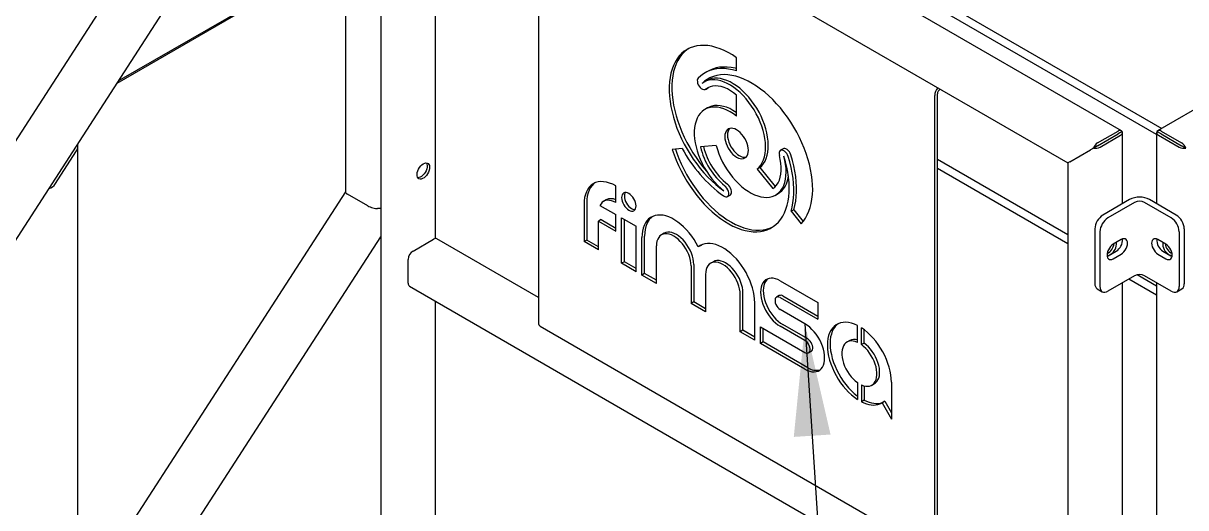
# Model space of a CAD drawing. Header units: millimetres. Extents: x 1293 to 41893, y 1011 to 26911.
# Drawn here: x 36959 to 37997, y 11072 to 11504 of the extents above; entities that cross this region are included whole.
import ezdxf

# ---------------------------------------------------------------- set-up
doc = ezdxf.new("R2010")
doc.units = ezdxf.units.MM
doc.header["$LTSCALE"] = 50
for name, color, linetype in [('CAPA_1', 7, 'Continuous'), ('CLIP_BAR', 5, 'Continuous'), ('PASILLOS', 2, 'Continuous')]:
    doc.layers.add(name, color=color, linetype=linetype)
doc.dimstyles.new('SLDDIMSTYLE4', dxfattribs={"dimtxt": 0.18, "dimasz": 100, "dimexe": 0, "dimexo": 0.0625, "dimgap": 0, "dimtad": 0, "dimtih": 1, "dimtoh": 1, "dimdec": 0, "dimrnd": 1e-09, "dimzin": 0, "dimdsep": 46, "dimtxsty": 'Standard', "dimsah": 1, "dimcen": 0.09, "dimadec": 0, "dimazin": 0, "dimtfac": 100, "dimtdec": 0, "dimtofl": 0, "dimtmove": 0, "dimatfit": 3, "dimfxl": 1, "dimfrac": 2, "dimtolj": 1, "dimtzin": 0, "dimarcsym": 0})

msp = doc.modelspace()

# ---------------------------------------------------------------- linework, layer by layer
at = {"color": 7, "linetype": 'Continuous', "lineweight": 25}
for p, q in [((37970.9201791, 11404.5430419), (35209.8860199, 12998.4541346)), ((37617.572589, 11616.6903448), (37975.4848372, 11410.0720019)), ((37891.6888643, 11315.0785917), (37775.295585, 11382.2710016)), ((37970.9201791, 11269.3393273), (37953.4857931, 11279.4039841))]:
    msp.add_line(p, q, dxfattribs=at)
at = {"layer": 'CLIP_BAR', "linetype": 'Continuous', "lineweight": 25}
for p, q in [((37946.7399881, 11346.4801108), (37922.9458449, 11332.7440443)), ((37951.2301161, 11343.888015), (37927.4359729, 11330.1519485)), ((37984.0045154, 11330.1519485), (37960.2103723, 11343.888015)), ((37988.4946435, 11332.7440443), (37964.7005003, 11346.4801108)), ((37915.8747771, 11320.4965956), (37915.8747771, 11271.5041469)), ((37995.5657113, 11320.4965956), (37995.5657113, 11271.5041469)), ((37920.3649051, 11317.9044999), (37920.3649051, 11268.9120512)), ((37939.3330445, 11310.839642), (37932.2619767, 11306.7576014)), ((37979.1785117, 11306.7576014), (37972.1074438, 11310.839642)), ((37991.0755832, 11317.9044999), (37991.0755832, 11268.9120512)), ((37927.7718487, 11296.3871118), (37934.8429165, 11300.4691524)), ((37932.2619767, 11293.7950161), (37939.3330445, 11297.8770566)), ((37972.1074438, 11297.8770566), (37979.1785117, 11293.7950161)), ((37976.5975719, 11300.4691524), (37983.6686397, 11296.3871118)), ((37926.7443384, 11295.9034775), (37927.7718487, 11296.3871118)), ((37983.6686397, 11296.3871118), (37984.6197488, 11295.9317843)), ((37951.2301161, 11278.5647501), (37927.4359729, 11264.8286836)), ((37984.0045154, 11264.8286836), (37960.2103723, 11278.5647501)), ((37917.9462512, 11266.9256988), (37922.4363793, 11264.3336031)), ((37989.0041091, 11264.3336031), (37993.4942372, 11266.9256988))]:
    msp.add_line(p, q, dxfattribs=at)
at = {"layer": 'CLIP_BAR', "linetype": 'Continuous', "lineweight": 25, "flags": 128}
for points in [[(37939.3330445, 11297.8770566), (37940.5819789, 11298.7605506), (37941.7682865, 11299.9247416), (37942.8324809, 11301.3112522), (37943.7211989, 11302.850557), (37944.3898765, 11304.4654688), (37944.8049835, 11306.0750091), (37944.9457046, 11307.598469), (37944.8049835, 11308.9594557), (37944.3898765, 11310.0897238), (37943.7211989, 11310.9325968), (37942.8324809, 11311.4458096), (37941.7682865, 11311.6036275), (37940.5819789, 11311.3981369), (37939.3330445, 11310.839642)], [(37972.1074438, 11310.839642), (37970.8585095, 11311.3981369), (37969.6722019, 11311.6036275), (37968.6080075, 11311.4458096), (37967.7192895, 11310.9325968), (37967.0506118, 11310.0897238), (37966.6355049, 11308.9594557), (37966.4947838, 11307.598469), (37966.6355049, 11306.0750091), (37967.0506118, 11304.4654688), (37967.7192895, 11302.850557), (37968.6080075, 11301.3112522), (37969.6722019, 11299.9247416), (37970.8585095, 11298.7605506), (37972.1074438, 11297.8770566)], [(37932.2619767, 11306.7576014), (37931.0130424, 11305.8741074), (37929.8267348, 11304.7099164), (37928.7625404, 11303.3234058), (37927.8738224, 11301.7841011), (37927.2051447, 11300.1691893), (37926.7900378, 11298.5596489), (37926.6493166, 11297.0361891), (37926.7900378, 11295.6752023), (37927.2051447, 11294.5449343), (37927.8738224, 11293.7020613), (37928.7625404, 11293.1888485), (37929.8267348, 11293.0310306), (37931.0130424, 11293.2365211), (37932.2619767, 11293.7950161)], [(37979.1785117, 11293.7950161), (37980.427446, 11293.2365211), (37981.6137536, 11293.0310306), (37982.677948, 11293.1888485), (37983.566666, 11293.7020613), (37984.2353436, 11294.5449343), (37984.6504506, 11295.6752023), (37984.7911717, 11297.0361891), (37984.6504506, 11298.5596489), (37984.2353436, 11300.1691893), (37983.566666, 11301.7841011), (37982.677948, 11303.3234058), (37981.6137536, 11304.7099164), (37980.427446, 11305.8741074), (37979.1785117, 11306.7576014)], [(37920.3649051, 11268.9120512), (37920.5007737, 11267.3974943), (37920.9031581, 11266.0980116), (37921.5565949, 11265.0635413), (37922.4359729, 11264.3338377), (37923.5074982, 11263.9369428), (37924.7299924, 11263.888109), (37926.056476, 11264.189213), (37927.4359729, 11264.8286836)], [(37984.0045154, 11264.8286836), (37985.3840123, 11264.189213), (37986.7104959, 11263.888109), (37987.9329902, 11263.9369428), (37989.0045154, 11264.3338377), (37989.8838934, 11265.0635413), (37990.5373303, 11266.0980116), (37990.9397147, 11267.3974943), (37991.0755832, 11268.9120512)]]:
    msp.add_lwpolyline(points, dxfattribs=at)
at = {"layer": 'CLIP_BAR', "linetype": 'Continuous', "lineweight": 25}
for centre, radius, start, end in [((37955.7202442, 11329.243496), 19.435686, 62.480539004, 117.519460996), ((37955.7202442, 11335.2220996), 9.7600891, 62.6096722366, 117.3903277634), ((37931.2269381, 11319.7979871), 15.3680481, 122.6054783401, 177.3945215143), ((37935.7170661, 11317.2058913), 15.3680481, 122.60547834, 177.3945215144), ((37975.7234222, 11317.2058913), 15.3680481, 2.6054784856, 57.39452166), ((37980.2135503, 11319.7979871), 15.3680481, 2.6054784857, 57.39452166), ((37928.6700519, 11310.43659), 11.7240807, 301.7700595737, 4.337392489), ((37982.7968756, 11310.458584), 11.7567049, 176.1681679197, 238.1768313072), ((37955.7202442, 11269.8988347), 9.7600891, 62.6096722366, 117.3903277634), ((37920.7747961, 11270.9632795), 4.9297793, 173.7011525237, 234.986667083), ((37990.8088558, 11270.8985066), 4.7952555, 304.0563507566, 7.2558296368)]:
    msp.add_arc(centre, radius, start, end, dxfattribs=at)
at = {"layer": 'PASILLOS', "linetype": 'Continuous', "lineweight": 25}
for p, q in [((37939.627323, 11407.9523909), (37303.9354983, 11774.92947)), ((38619.7308663, 11781.9873181), (37971.8131654, 11407.9523909)), ((37278.627285, 11760.3188958), (37278.627285, 10787.8171558)), ((37170.2453604, 11735.6994003), (35094.1686555, 8525.5678811)), ((37246.9418615, 11723.738561), (37246.9418615, 11353.2580782)), ((37303.0435029, 11719.0602396), (37891.6888643, 11379.2425057)), ((37327.45873, 11311.8054954), (37327.45873, 11704.965629)), ((35142.7899983, 8511.7793827), (37204.1287586, 11699.1223698)), ((37419.3267177, 11643.437169), (37419.3267177, 11236.6887951)), ((37246.9418615, 11567.8099527), (37043.102825, 11450.1361817)), ((37044.7879452, 11452.7417971), (37246.9418615, 11569.4427689)), ((37596.1387732, 11461.2972757), (37596.1387732, 11473.0530664)), ((37570.2496928, 11460.9008004), (37567.834216, 11459.5063753)), ((37569.491371, 11452.6527399), (37567.0758942, 11451.2583149)), ((37568.2081384, 11444.8319912), (37570.6236151, 11446.2264162)), ((37570.6236151, 11446.2264162), (37570.8663965, 11446.3914972)), ((37571.3038181, 11446.7238456), (37570.8663965, 11446.3914972)), ((37777.8212287, 11444.9768925), (37777.7110618, 11444.9132945)), ((37596.1387732, 11420.8272979), (37596.1387732, 11439.6510501)), ((37772.8801082, 11032.5867671), (37772.8801082, 11439.335141)), ((37775.295585, 11033.9811922), (37775.295585, 11440.7295661)), ((37570.1516678, 11428.3191277), (37567.736191, 11426.9247027)), ((37918.2598482, 11397.0748391), (37936.5795707, 11407.6505898)), ((37918.2598482, 11394.5860227), (37936.5795707, 11405.1617734)), ((37920.4151097, 11393.3418168), (37938.7348322, 11403.9175674)), ((37940.3125931, 11407.3168014), (37936.5795707, 11405.1617734)), ((37940.5203093, 11342.8895666), (37940.5203093, 11406.4059794)), ((37970.9201791, 11406.4059794), (37970.9201791, 11342.8895666)), ((37974.8609176, 11405.1617734), (37971.1278953, 11407.3168014)), ((37972.7056562, 11403.9175674), (37991.0253787, 11393.3418168)), ((37974.8609176, 11407.6505898), (37993.1806401, 11397.0748391)), ((37974.8609176, 11405.1617734), (37993.1806401, 11394.5860227)), ((37008.3178697, 10449.8520499), (37008.3178697, 11394.6049944)), ((37547.6050639, 11392.1156277), (37538.6935398, 11391.3188031)), ((37577.8607444, 11394.8209414), (37563.7914863, 11393.5629378)), ((37637.681884, 11391.8688727), (37635.2664073, 11390.4744476)), ((37918.2598482, 11394.5860227), (37914.5268259, 11392.4309948)), ((37996.9136625, 11392.4309948), (37993.1806401, 11394.5860227)), ((36988.2126701, 11360.836336), (37006.5323926, 11389.1631885)), ((37893.4743413, 11380.2738117), (37911.7940638, 11390.8530004)), ((37616.8322787, 11375.1120036), (37614.416802, 11373.7175786)), ((37614.416802, 11373.7175786), (37628.4044526, 11356.3170741)), ((37616.8322787, 11375.1120036), (37630.5428966, 11358.0561253)), ((37891.6888643, 11306.9341076), (37775.295585, 11374.1265175)), ((37891.6888643, 11379.2425057), (37891.6888643, 10433.9042393)), ((37246.9418615, 11353.4162658), (37008.3178697, 10984.4441582)), ((37267.047061, 11340.8737525), (37248.7273385, 11351.4495032)), ((37488.3243413, 11343.8074775), (37488.3243413, 11358.7174223)), ((37587.8189508, 11349.2138402), (37590.2344275, 11350.6082652)), ((37628.4633153, 11356.3510548), (37628.4044526, 11356.3170741)), ((37628.4155807, 11356.3194852), (37628.4044526, 11356.3170741)), ((37630.8592871, 11350.5824736), (37633.2747639, 11351.9768987)), ((37459.9189132, 11342.1645487), (37459.9189132, 11309.0644711)), ((37462.33439, 11343.5589738), (37462.33439, 11310.4588961)), ((37474.1808812, 11341.3862623), (37488.3243413, 11333.2214166)), ((37479.7847748, 11346.2867163), (37477.369298, 11344.8922913)), ((37278.627285, 11338.6674983), (37275.6681069, 11338.5526442)), ((37488.3243413, 11318.3114717), (37488.3243413, 11333.2214166)), ((37493.4890179, 11330.2399122), (37506.4007095, 11322.7861513)), ((37493.4890179, 11289.6848622), (37493.4890179, 11330.2399122)), ((37495.9044947, 11291.0792872), (37495.9044947, 11328.8454872)), ((37647.0615679, 11337.5070553), (37644.6460912, 11336.1126302)), ((37644.6493705, 11336.124805), (37644.6460912, 11336.1126302)), ((37644.6460912, 11336.1126302), (37653.5840066, 11324.9939484)), ((37647.0648473, 11337.51923), (37644.6493705, 11336.124805)), ((37647.0648473, 11337.51923), (37647.0615679, 11337.5070553)), ((37647.0615679, 11337.5070553), (37655.4441416, 11327.0792133)), ((37475.2457881, 11328.6504098), (37472.8303114, 11327.2559848)), ((37472.8303114, 11301.6108796), (37472.8303114, 11327.2559848)), ((37472.8303114, 11327.2559848), (37488.3243413, 11318.3114717)), ((37475.2457881, 11328.6504098), (37488.3243413, 11321.1003218)), ((37506.4007095, 11282.2311013), (37506.4007095, 11322.7861513)), ((37010.0473345, 10898.1491404), (37278.627285, 11313.4406191)), ((37307.3535304, 11300.6461031), (37325.6732529, 11311.2218538)), ((37419.3267177, 11259.2180904), (37328.7210052, 11311.5236549)), ((37462.33439, 11310.4588961), (37459.9189132, 11309.0644711)), ((37472.8303114, 11301.6108796), (37459.9189132, 11309.0644711)), ((37472.8303114, 11304.3997297), (37462.33439, 11310.4588961)), ((37511.5653861, 11279.2495969), (37511.5653861, 11312.6478734)), ((37513.9808629, 11280.644022), (37513.9808629, 11314.0422984)), ((37531.4312477, 11316.4718422), (37529.0157709, 11315.0774171)), ((37524.4770777, 11271.795836), (37524.4770777, 11305.1551301)), ((37564.3357509, 11305.6451303), (37561.9202742, 11304.2507052)), ((37565.0295604, 11306.1833399), (37564.3357509, 11305.6451303)), ((37303.0430075, 11272.025119), (37303.0430075, 11293.1800584)), ((37495.9044947, 11291.0792872), (37493.4890179, 11289.6848622)), ((37506.4007095, 11282.2311013), (37493.4890179, 11289.6848622)), ((37506.4007095, 11285.0199514), (37495.9044947, 11291.0792872)), ((37555.4643061, 11287.3055664), (37555.4643061, 11253.9072898)), ((37557.8797829, 11288.6999914), (37557.8797829, 11255.3017149)), ((37575.3301677, 11291.1295351), (37572.9146909, 11289.73511)), ((37513.9808629, 11280.644022), (37511.5653861, 11279.2495969)), ((37524.4770777, 11271.795836), (37511.5653861, 11279.2495969)), ((37524.4770777, 11274.5846861), (37513.9808629, 11280.644022)), ((37568.3762422, 11279.8516643), (37568.3762422, 11246.4533878)), ((37304.3057781, 11269.2340971), (37890.4265891, 10930.8737551)), ((37634.9674602, 11274.0621517), (37668.5047343, 11254.7014955)), ((37940.5203093, 11057.1002825), (37940.5203093, 11272.3821102)), ((37970.9201791, 11261.1948431), (37946.0307369, 11275.5632123)), ((37970.9201791, 11272.3821102), (37970.9201791, 11057.1002825)), ((37599.3634706, 11228.5648416), (37599.3634706, 11261.9241357)), ((37601.7789474, 11229.9592667), (37601.7789474, 11263.3185607)), ((37634.119247, 11260.869816), (37631.7037702, 11259.475391)), ((37634.9674602, 11259.1522069), (37668.5047343, 11239.7915506)), ((37637.3829369, 11260.5466319), (37668.5047343, 11242.5804007)), ((37327.45873, 10787.8171558), (37327.45873, 11255.8681825)), ((37557.8797829, 11255.3017149), (37555.4643061, 11253.9072898)), ((37568.3762422, 11246.4533878), (37555.4643061, 11253.9072898)), ((37568.3762422, 11249.2422379), (37557.8797829, 11255.3017149)), ((37612.2751622, 11221.1110807), (37612.2751622, 11254.5093572)), ((37657.1110112, 11235.7083963), (37634.9674602, 11248.4915963)), ((37668.5047343, 11254.7014955), (37668.5047343, 11239.7915506)), ((37420.7419488, 11233.5607994), (37774.2953394, 11029.4587714)), ((37601.7789474, 11229.9592667), (37599.3634706, 11228.5648416)), ((37612.2751622, 11221.1110807), (37599.3634706, 11228.5648416)), ((37612.2751622, 11223.8999308), (37601.7789474, 11229.9592667)), ((37617.4398388, 11233.0395212), (37657.1110112, 11210.1378409)), ((37617.4398388, 11218.1295763), (37617.4398388, 11233.0395212)), ((37619.8553156, 11219.5240014), (37619.8553156, 11231.6450962)), ((37657.1110112, 11220.7984515), (37634.9674602, 11233.5816514)), ((37659.526488, 11222.1928765), (37637.3829369, 11234.9760765)), ((37703.8853208, 11219.1968793), (37703.8853208, 11234.1639378)), ((37707.449139, 11217.1395309), (37707.449139, 11232.1065893)), ((37709.8646158, 11218.5339559), (37709.8646158, 11230.4185025)), ((37619.8553156, 11219.5240014), (37617.4398388, 11218.1295763)), ((37657.1110112, 11195.227896), (37617.4398388, 11218.1295763)), ((37659.526488, 11196.622321), (37619.8553156, 11219.5240014)), ((37697.0071951, 11220.7767905), (37694.5917183, 11219.3823654)), ((37709.8646158, 11218.5339559), (37707.449139, 11217.1395309)), ((37660.3747012, 11209.8146568), (37662.790178, 11211.2090818)), ((37734.2467161, 11183.6983516), (37734.2467161, 11150.6983836)), ((37703.8853208, 11183.2543446), (37703.8853208, 11168.2872862)), ((37707.449139, 11181.1969962), (37707.449139, 11166.2299378)), ((37709.8646158, 11180.3466404), (37709.8646158, 11167.6243628)), ((37716.7427416, 11181.0115101), (37719.1582183, 11182.4059352)), ((37709.8646158, 11167.6243628), (37707.449139, 11166.2299378)), ((37726.2436785, 11165.6247429), (37723.8282017, 11164.2303179)), ((37728.2856234, 11166.6014524), (37725.8701467, 11165.2070274)), ((37725.8701467, 11165.2070274), (37734.2467161, 11150.6983836)), ((37728.2856234, 11166.6014524), (37734.2467161, 11156.2765372))]:
    msp.add_line(p, q, dxfattribs=at)
at = {"layer": 'PASILLOS', "linetype": 'Continuous', "lineweight": 25, "flags": 128}
for points in [[(37596.1387732, 11473.0530664), (37592.4213446, 11475.498811), (37588.6948699, 11477.6561316), (37584.9767237, 11479.5149697), (37581.2842415, 11481.0666586), (37577.6346396, 11482.3039635), (37574.0449339, 11483.2211156), (37570.5318614, 11483.8138387), (37567.1118016, 11484.0793692), (37563.8007005, 11484.0164691), (37560.6139959, 11483.6254318), (37557.5665457, 11482.9080803), (37554.6725585, 11481.8677593), (37551.9455275, 11480.5093193), (37549.3981673, 11478.8390939), (37547.0423548, 11476.8648705), (37544.889074, 11474.5958539), (37542.9483644, 11472.0426232), (37541.2292746, 11469.2170828), (37539.7398197, 11466.1324066), (37538.4869443, 11462.8029769), (37537.4764897, 11459.244317), (37536.7131674, 11455.473019), (37536.2005361, 11451.5066664), (37535.940986, 11447.3637521), (37535.9357273, 11443.0635925), (37536.1847845, 11438.6262368), (37536.6869964, 11434.0723739), (37537.4400214, 11429.4232362), (37538.4403486, 11424.7005), (37539.6833139, 11419.9261849), (37541.1631221, 11415.1225511), (37542.8728737, 11410.3119951), (37544.8045971, 11405.5169461), (37546.9492855, 11400.7597608), (37549.2969395, 11396.0626194), (37551.8366133, 11391.4474222), (37554.5564657, 11386.9356872), (37557.4438154, 11382.5484504), (37560.4852005, 11378.306167), (37563.6664404, 11374.2286165), (37566.9727029, 11370.3348103), (37570.3885725, 11366.6429032), (37573.8981229, 11363.1701086), (37577.4849911, 11359.9326181), (37581.1324532, 11356.9455265), (37584.8235032, 11354.222761)], [(37553.1208053, 11481.1442237), (37551.813644, 11480.233519), (37549.4578315, 11478.2592956), (37547.3045507, 11475.9902789), (37545.3638412, 11473.4370483), (37543.6447514, 11470.6115078), (37542.1552965, 11467.5268317), (37540.902421, 11464.197402), (37539.8919665, 11460.638742), (37539.1286441, 11456.867444), (37538.6160128, 11452.9010914), (37538.3564628, 11448.7581772), (37538.3512041, 11444.4580176), (37538.6002613, 11440.0206618), (37539.1024732, 11435.466799), (37539.8554982, 11430.8176613), (37540.8558253, 11426.0949251), (37542.0987907, 11421.32061), (37543.5785989, 11416.5169761), (37545.2883505, 11411.7064202), (37547.2200738, 11406.9113712), (37549.3647622, 11402.1541859), (37551.7124163, 11397.4570445), (37554.25209, 11392.8418472), (37556.9719424, 11388.3301123), (37559.8592922, 11383.9428754), (37562.9006772, 11379.700592), (37566.0819172, 11375.6230415), (37569.2244837, 11371.9143474)], [(37596.1387732, 11463.3775072), (37594.857968, 11463.6894856), (37591.2334762, 11464.3706931), (37587.6961148, 11464.73244), (37584.2608554, 11464.7731953), (37580.9422375, 11464.4927865), (37577.7543069, 11463.8924005), (37574.7105561, 11462.9745782), (37571.8238678, 11461.7432043), (37570.2496928, 11460.9008004)], [(37561.8092456, 11454.8319624), (37561.2937548, 11454.038859), (37561.0339356, 11452.9830581), (37561.046686, 11451.7332267), (37561.3311768, 11450.3706509), (37561.8689054, 11448.9839495), (37562.624899, 11447.6633107), (37563.5499896, 11446.4946256), (37564.5840113, 11445.5539029), (37565.6597138, 11444.9023252), (37566.7071357, 11444.5822696), (37567.658155, 11444.6145518), (37568.4509197, 11444.9970721)], [(37596.1387732, 11461.2972757), (37592.4424913, 11462.2950606), (37588.8179994, 11462.9762681), (37585.280638, 11463.338015), (37581.8453786, 11463.3787703), (37578.5267607, 11463.0983615), (37575.3388301, 11462.4979754), (37572.2950794, 11461.5801531), (37569.408391, 11460.3487792), (37566.6909826, 11458.8090654), (37564.1543555, 11456.9675284), (37561.8092456, 11454.8319624)], [(37653.5840066, 11324.9939484), (37655.6674978, 11327.358945), (37657.5352893, 11330.0043322), (37659.1786726, 11332.917776), (37660.5899854, 11336.0856925), (37661.7626476, 11339.4933114), (37662.6911917, 11343.1247449), (37663.3712884, 11346.9630614), (37663.7997668, 11350.9903652), (37663.974629, 11355.1878789), (37663.8950598, 11359.5360318), (37663.5614303, 11364.0145508), (37662.9752958, 11368.6025551), (37662.1393894, 11373.2786532), (37661.0576082, 11378.0210429), (37659.7349962, 11382.8076132), (37658.1777199, 11387.6160467), (37656.3930401, 11392.4239244), (37654.3892777, 11397.2088296), (37652.1757753, 11401.948453), (37649.7628532, 11406.6206963), (37647.1617615, 11411.2037752), (37644.3846278, 11415.6763215), (37641.4444004, 11420.0174819), (37638.3547878, 11424.2070159), (37635.1301954, 11428.2253902), (37631.7856577, 11432.0538691), (37628.3367684, 11435.6746025), (37624.7996079, 11439.0707088), (37621.190668, 11442.2263539), (37617.5267754, 11445.1268247), (37613.8250126, 11447.7585978), (37610.1026391, 11450.1094027), (37606.3770103, 11452.1682789), (37602.6654968, 11453.925627), (37598.9854034, 11455.3732533), (37595.3538883, 11456.5044083), (37591.7878835, 11457.3138182), (37588.3040151, 11457.797709), (37584.9185267, 11457.9538247), (37581.647203, 11457.7814373), (37578.5052963, 11457.2813506), (37575.5074557, 11456.4558962), (37572.6676585, 11455.3089229), (37569.9991452, 11453.8457782), (37567.5143575, 11452.0732841), (37565.2248808, 11449.9997047)], [(37614.416802, 11373.7175786), (37616.1763098, 11375.3442014), (37617.7236189, 11377.264817), (37619.0462712, 11379.4639618), (37620.1336176, 11381.9239294), (37620.9769033, 11384.6249138), (37621.5693387, 11387.5451681), (37621.9061539, 11390.6611803), (37621.984637, 11393.9478619), (37621.8041562, 11397.3787506), (37621.3661645, 11400.9262228), (37620.6741884, 11404.5617165), (37619.7337993, 11408.2559607), (37618.5525686, 11411.9792116), (37617.140007, 11415.7014917), (37615.5074875, 11419.3928315), (37613.6681543, 11423.0235104), (37611.6368165, 11426.5642963), (37609.4298293, 11429.9866809), (37607.0649621, 11433.2631093), (37604.5612553, 11436.3672014), (37601.9388674, 11439.2739651), (37599.2189123, 11441.9599966), (37596.4232894, 11444.4036698), (37593.5745075, 11446.5853095), (37590.6955033, 11448.4873505), (37587.8094568, 11450.0944787), (37584.9396048, 11451.3937544), (37582.1090537, 11452.3747167), (37579.3405934, 11453.0294673), (37576.6565138, 11453.3527346), (37574.0784257, 11453.3419159), (37571.6270862, 11452.9970983), (37569.3222322, 11452.321058), (37567.1824209, 11451.3192381), (37565.2248808, 11449.9997047)], [(37572.044111, 11455.0031366), (37569.9298343, 11453.4677091), (37568.0991912, 11451.8490516)], [(37616.8322787, 11375.1120036), (37618.5917866, 11376.7386264), (37620.1390957, 11378.6592421), (37621.461748, 11380.8583868), (37622.5490944, 11383.3183545), (37623.3923801, 11386.0193389), (37623.9848155, 11388.9395932), (37624.3216307, 11392.0556053), (37624.4001138, 11395.3422869), (37624.2196329, 11398.7731756), (37623.7816412, 11402.3206479), (37623.0896652, 11405.9561415), (37622.1492761, 11409.6503858), (37620.9680454, 11413.3736366), (37619.5554838, 11417.0959168), (37617.9229643, 11420.7872565), (37616.083631, 11424.4179354), (37614.0522933, 11427.9587213), (37611.8453061, 11431.381106), (37609.4804388, 11434.6575343), (37606.9767321, 11437.7616265), (37604.3543442, 11440.6683901), (37601.634389, 11443.3544217), (37598.8387662, 11445.7980948), (37595.9899843, 11447.9797346), (37593.1109801, 11449.8817756), (37590.2249336, 11451.4889038), (37587.3550816, 11452.7881795), (37584.5245305, 11453.7691417), (37581.7560701, 11454.4238923), (37579.0719906, 11454.7471597), (37576.4939024, 11454.736341), (37574.042563, 11454.3915233), (37571.7377089, 11453.7154831), (37569.5978976, 11452.7136632), (37569.491371, 11452.6527399)], [(37596.1387732, 11439.6510501), (37593.39311, 11441.8067855), (37590.6118561, 11443.6641453), (37587.8227213, 11445.2046246), (37585.0534938, 11446.4128753), (37582.3317638, 11447.2768596), (37579.6846481, 11447.7879697), (37577.13852, 11447.9411131), (37574.7187467, 11447.7347642), (37572.4494368, 11447.1709789), (37570.3531995, 11446.2553741), (37568.4509197, 11444.9970721)], [(37596.1387732, 11420.8272979), (37593.2773528, 11422.9175814), (37590.393419, 11424.7229048), (37587.5101914, 11426.2287328), (37584.6508841, 11427.4229413), (37581.8385186, 11428.2959153), (37579.0957385, 11428.8406261), (37576.4446268, 11429.052688), (37573.9065289, 11428.9303936), (37571.50188, 11428.4747276), (37569.2500409, 11427.6893587), (37567.1691422, 11426.5806102), (37565.2759379, 11425.1574092), (37563.5856711, 11423.4312143), (37562.1119507, 11421.415924), (37560.8666424, 11419.1277641), (37559.8597726, 11416.5851576), (37559.099448, 11413.808576), (37558.5917903, 11410.8203748), (37558.340887, 11407.6446131), (37558.348758, 11404.3068604), (37558.61534, 11400.8339902), (37559.1384867, 11397.2539641), (37559.9139861, 11393.5956063), (37560.9355941, 11389.8883719), (37562.1950855, 11386.1621092), (37563.6823196, 11382.4468199), (37565.385322, 11378.7724174), (37567.2903811, 11375.1684857), (37569.3821586, 11371.6640417), (37571.6438127, 11368.2873011), (37574.0571338, 11365.0654513), (37576.6026914, 11362.0244328), (37579.2599901, 11359.1887302), (37582.0076348, 11356.5811747), (37584.8235032, 11354.222761)], [(37596.1387732, 11424.006022), (37595.6928296, 11424.3120064), (37592.8088957, 11426.1173298), (37589.9256682, 11427.6231578), (37587.0663609, 11428.8173664), (37584.2539954, 11429.6903404), (37581.5112152, 11430.2350512), (37578.8601036, 11430.4471131), (37576.3220057, 11430.3248187), (37573.9173568, 11429.8691527), (37571.6655177, 11429.0837838), (37570.1516678, 11428.3191277)], [(37606.6562378, 11390.470648), (37606.526315, 11392.4519632), (37606.1397458, 11394.5344975), (37605.5060487, 11396.666972), (37604.6408276, 11398.7968781), (37603.565387, 11400.8717704), (37602.3062078, 11402.8405583), (37600.8942952, 11404.6547635), (37599.3644152, 11406.2697144), (37597.7542385, 11407.6456455), (37596.1034129, 11408.7486768), (37594.4525874, 11409.5516481), (37592.8424107, 11410.0347874), (37591.3125307, 11410.1861984), (37589.9006181, 11410.0021527), (37588.6414389, 11409.4871822), (37587.5659983, 11408.6539672), (37586.7007772, 11407.5230242), (37586.0670801, 11406.1222008), (37585.6805109, 11404.4859898), (37585.5505881, 11402.6546803), (37585.6805109, 11400.6733651), (37586.0670801, 11398.5908308), (37586.7007772, 11396.4583563), (37587.5659983, 11394.3284502), (37588.6414389, 11392.2535579), (37589.9006181, 11390.2847701), (37591.3125307, 11388.4705648), (37592.8424107, 11386.8556139), (37594.4525874, 11385.4796828), (37596.1034129, 11384.3766515), (37597.7542385, 11383.5736803), (37599.3644152, 11383.0905409), (37600.8942952, 11382.93913), (37602.3062078, 11383.1231756), (37603.565387, 11383.6381461), (37604.6408276, 11384.4713611), (37605.5060487, 11385.6023041), (37606.1397458, 11387.0031275), (37606.526315, 11388.6393385), (37606.6562378, 11390.470648)], [(37589.9481459, 11410.0143581), (37589.1162539, 11408.9174493), (37588.4825569, 11407.5166258), (37588.0959876, 11405.8804149), (37587.9660649, 11404.0491053), (37588.0959876, 11402.0677901), (37588.4825569, 11399.9852558), (37589.1162539, 11397.8527814), (37589.9814751, 11395.7228753), (37591.0569157, 11393.6479829), (37592.3160949, 11391.6791951), (37593.7280075, 11389.8649899), (37595.2578875, 11388.250039), (37596.8680642, 11386.8741079), (37598.5188897, 11385.7710766), (37600.1697152, 11384.9681053), (37601.7798919, 11384.484966), (37603.3097719, 11384.333555), (37604.6741567, 11384.5053953)], [(37538.6935398, 11391.3188031), (37540.3274771, 11386.5080619), (37542.1861603, 11381.7053541), (37544.2609233, 11376.9330723), (37546.5420926, 11372.2134669), (37549.0190323, 11367.5685431), (37551.6801939, 11363.0199575), (37554.5131697, 11358.5889179), (37557.5047511, 11354.2960836), (37560.64099, 11350.16147), (37563.9072638, 11346.2043544), (37567.2883435, 11342.4431869), (37570.7684651, 11338.8955036), (37574.3314027, 11335.5778455), (37577.960544, 11332.5056811), (37581.6389685, 11329.6933343), (37585.3495256, 11327.1539174), (37589.074915, 11324.8992704), (37592.7977672, 11322.9399056), (37596.5007245, 11321.2849583), (37600.1665221, 11319.9421448), (37603.7780683, 11318.9177257), (37607.3185243, 11318.2164776), (37610.7713831, 11317.8416698), (37614.1205456, 11317.7950499), (37617.3503967, 11318.0768353), (37620.4458772, 11318.6857121), (37623.3925547, 11319.6188416), (37626.1766902, 11320.871873), (37628.7853029, 11322.4389641), (37631.2062303, 11324.3128083), (37633.4281848, 11326.4846691), (37635.4408066, 11328.9444201), (37637.2347121, 11331.6805929), (37638.8015372, 11334.6804302), (37640.1339766, 11337.9299453), (37641.2258179, 11341.4139875), (37642.0719704, 11345.1163125), (37642.6684889, 11349.0196585), (37643.0125923, 11353.1058263), (37643.1026761, 11357.3557642), (37642.9383203, 11361.749657), (37642.5202913, 11366.2670185), (37641.850538, 11370.8867865), (37640.9321833, 11375.5874217), (37639.7695088, 11380.3470074), (37638.3679354, 11385.1433523)], [(37541.4774226, 11391.5677242), (37542.7429538, 11387.9024869), (37544.601637, 11383.0997791), (37546.6764, 11378.3274973), (37548.9575693, 11373.607892), (37551.4345091, 11368.9629682), (37554.0956707, 11364.4143826), (37556.9286465, 11359.9833429), (37559.9202279, 11355.6905087), (37563.0564668, 11351.555895), (37566.3227405, 11347.5987795), (37569.7038203, 11343.8376119), (37573.1839419, 11340.2899286), (37576.7468794, 11336.9722706), (37580.3760208, 11333.9001062), (37584.0544453, 11331.0877593), (37587.7650024, 11328.5483424), (37591.4903918, 11326.2936955), (37595.213244, 11324.3343306), (37598.9162013, 11322.6793834), (37602.5819989, 11321.3365698), (37606.193545, 11320.3121508), (37609.7340011, 11319.6109026), (37613.1868598, 11319.2360948), (37616.5360224, 11319.1894749), (37619.7658735, 11319.4712603), (37622.861354, 11320.0801372), (37625.8080314, 11321.0132667), (37628.3065471, 11322.1191927)], [(37577.8607444, 11394.8209414), (37578.9626569, 11391.1040352), (37580.2992816, 11387.3780962), (37581.8598569, 11383.6731234), (37583.6318178, 11380.0189472), (37585.6008975, 11376.4449889), (37587.7512423, 11372.9800237), (37590.0655388, 11369.6519497), (37592.5251536, 11366.4875624), (37595.1102833, 11363.5123398), (37597.8001141, 11360.7502364), (37600.5729889, 11358.2234913), (37603.4065823, 11355.9524481), (37606.2780798, 11353.955392), (37609.1643618, 11352.2484023), (37612.0421896, 11350.8452224), (37614.8883926, 11349.75715), (37617.680055, 11348.9929457), (37620.3946999, 11348.5587623), (37623.0104705, 11348.4580956), (37625.5063062, 11348.6917562), (37627.8621121, 11349.2578627), (37630.0589205, 11350.1518572), (37632.079044, 11351.3665418), (37633.9062179, 11352.8921366), (37635.5257307, 11354.7163583), (37636.9245431, 11356.8245194), (37638.0913927, 11359.1996462), (37639.0168846, 11361.8226156), (37639.6935675, 11364.672309), (37640.115993, 11367.7257823), (37640.28076, 11370.9584508), (37640.1865419, 11374.3442869), (37639.8340973, 11377.8560298), (37639.2262638, 11381.4654051), (37638.3679354, 11385.1433523)], [(37644.518183, 11386.4624391), (37643.9579553, 11387.8467154), (37643.1835704, 11389.1564872), (37642.2453926, 11390.30657), (37641.2044388, 11391.222165), (37640.1284103, 11391.843724), (37639.0872897, 11392.1308221), (37638.1487889, 11392.0647872), (37637.681884, 11391.8688727)], [(37628.4155807, 11356.3194852), (37630.2164124, 11357.7403501), (37631.7958613, 11359.4840702), (37633.138191, 11361.5332727), (37634.2300279, 11363.8675413), (37635.0604939, 11366.4636193), (37635.6213151, 11369.295642), (37635.9069039, 11372.3353937), (37635.9144149, 11375.552589), (37635.6437735, 11378.9151749), (37635.0976759, 11382.3896497), (37634.2815629, 11385.9413968)], [(37642.1027063, 11385.0680141), (37641.5424786, 11386.4522903), (37640.7680937, 11387.7620621), (37639.8299159, 11388.9121449), (37638.7889621, 11389.8277399), (37637.7129336, 11390.4492989), (37636.6718129, 11390.736397), (37635.7333121, 11390.6703621), (37634.9584693, 11390.2554889), (37634.3976784, 11389.5187598), (37634.087412, 11388.5080901), (37634.0478492, 11387.2892114), (37634.2815629, 11385.9413968)], [(37644.6493705, 11336.124805), (37645.6455327, 11339.8142316), (37646.3994606, 11343.70927), (37646.9079633, 11347.7934349), (37647.1688886, 11352.0494402), (37647.1811322, 11356.4592729), (37646.9446422, 11361.0042686), (37646.4604196, 11365.6651911), (37645.7305138, 11370.4223133), (37644.7580141, 11375.2555011), (37643.5470364, 11380.1442985), (37642.1027063, 11385.0680141)], [(37647.0648473, 11337.51923), (37648.0610094, 11341.2086566), (37648.8149373, 11345.1036951), (37649.32344, 11349.1878599), (37649.5843653, 11353.4438653), (37649.5966089, 11357.8536979), (37649.360119, 11362.3986937), (37648.8758964, 11367.0596161), (37648.1459906, 11371.8167383), (37647.1734908, 11376.6499262), (37645.9625132, 11381.5387236), (37644.518183, 11386.4624391)], [(37316.5133917, 11378.5142499), (37317.7199477, 11379.0592508), (37318.8700865, 11379.27571), (37319.9100288, 11379.1535062), (37320.7911482, 11378.6983534), (37321.4722444, 11377.9315341), (37321.9214702, 11376.8889039), (37322.1178203, 11375.6192151), (37322.0521135, 11374.1818367), (37321.7274222, 11372.6439792), (37321.1589287, 11371.077551), (37320.373215, 11369.5557964), (37319.4070202, 11368.1498712), (37318.3055226, 11366.9255148), (37317.120227, 11365.9399766), (37315.9065564, 11365.2393395), (37314.7212607, 11364.8563644), (37313.6197631, 11364.8089588), (37312.6535684, 11365.0993393), (37311.8678547, 11365.7139281), (37311.2993611, 11366.6239877), (37310.9746698, 11367.7869646), (37310.908963, 11369.1484795), (37311.1053131, 11370.6448693), (37311.5545389, 11372.2061646), (37312.2356351, 11373.7593609), (37313.1167545, 11375.2318324), (37314.1566969, 11376.5547282), (37315.3068357, 11377.6661909), (37316.5133917, 11378.5142499)], [(37319.2551203, 11379.2711015), (37319.316983, 11379.1757401), (37319.7662088, 11378.1331099), (37319.9625588, 11376.863421), (37319.896852, 11375.4260427), (37319.5721607, 11373.8881852), (37319.0036672, 11372.3217569), (37318.2179535, 11370.8000024), (37317.2517587, 11369.3940772), (37316.1502611, 11368.1697207), (37314.9649655, 11367.1841826), (37313.7512949, 11366.4835455), (37312.5659992, 11366.1005704), (37311.6164016, 11366.0390188)], [(37488.3243413, 11358.7174223), (37485.5320628, 11360.1705056), (37482.7668313, 11361.2917845), (37480.0554315, 11362.0703978), (37477.4241271, 11362.4988036), (37474.8984056, 11362.5728524), (37472.502732, 11362.2918267), (37470.2603115, 11361.6584488), (37468.192865, 11360.6788537), (37466.3204184, 11359.3625301), (37464.6611088, 11357.7222284), (37463.2310088, 11355.7738369), (37462.0439709, 11353.5362285), (37461.1114929, 11351.0310774), (37460.4426073, 11348.2826491), (37460.0437931, 11345.317566), (37459.9189132, 11342.1645487)], [(37469.4841676, 11361.3405212), (37468.7358952, 11360.7569552), (37467.0765856, 11359.1166534), (37465.6464856, 11357.168262), (37464.4594476, 11354.9306536), (37463.5269697, 11352.4255024), (37462.8580841, 11349.6770742), (37462.4592698, 11346.7119911), (37462.33439, 11343.5589738)], [(37590.2344275, 11350.6082652), (37590.6055767, 11350.8840267), (37591.1438767, 11351.6491691), (37591.4290037, 11352.6827099), (37591.4424139, 11353.9174299), (37591.183235, 11355.2730257), (37590.6683235, 11356.6613325), (37589.931168, 11357.9920578), (37589.0197114, 11359.1786544), (37587.9932329, 11360.1439486)], [(37633.2747639, 11351.9768987), (37634.4945208, 11352.7609669), (37636.3216946, 11354.2865616), (37637.9412074, 11356.1107833), (37639.3400198, 11358.2189444), (37640.5068694, 11360.5940712), (37641.4323614, 11363.2170406), (37642.1090443, 11366.066734), (37642.3539575, 11367.5814947)], [(37506.4007095, 11340.8271846), (37506.2766622, 11342.3531886), (37505.9092875, 11343.963771), (37505.3127033, 11345.597038), (37504.5098361, 11347.1902242), (37503.5315395, 11348.6821043), (37502.4154089, 11350.0153461), (37501.2043368, 11351.138714), (37499.9448637, 11352.0090375), (37498.6853907, 11352.5928706), (37497.4743185, 11352.8677769), (37496.358188, 11352.823192), (37495.3798914, 11352.4608291), (37494.5770241, 11351.7946137), (37493.9804399, 11350.8501481), (37493.6130652, 11349.6637275), (37493.4890179, 11348.2809455), (37493.6130652, 11346.7549416), (37493.9804399, 11345.1443592), (37494.5770241, 11343.5110922), (37495.3798914, 11341.917906), (37496.358188, 11340.4260259), (37497.4743185, 11339.092784), (37498.6853907, 11337.9694162), (37499.9448637, 11337.0990926), (37501.2043368, 11336.5152595), (37502.4154089, 11336.2403532), (37503.5315395, 11336.2849382), (37504.5098361, 11336.6473011), (37505.3127033, 11337.3135165), (37505.9092875, 11338.2579821), (37506.2766622, 11339.4444026), (37506.4007095, 11340.8271846)], [(37496.7506221, 11352.8765568), (37496.3959167, 11352.2445731), (37496.028542, 11351.0581526), (37495.9044947, 11349.6753706), (37496.028542, 11348.1493667), (37496.3959167, 11346.5387843), (37496.9925009, 11344.9055172), (37497.7953681, 11343.312331), (37498.7736647, 11341.8204509), (37499.8897953, 11340.4872091), (37501.1008674, 11339.3638412), (37502.3603405, 11338.4935177), (37503.6198135, 11337.9096846), (37504.8308857, 11337.6347783), (37505.5545821, 11337.6259984)], [(37584.398287, 11349.788016), (37585.4740055, 11349.1968432), (37586.5082096, 11348.9428722), (37587.433637, 11349.0426209), (37588.1901, 11349.4896017), (37588.7283999, 11350.254744), (37589.013527, 11351.2882848), (37589.0269371, 11352.5230048), (37588.7677582, 11353.8786006), (37588.2528467, 11355.2669074), (37587.5156912, 11356.5976328), (37586.6042347, 11357.7842294), (37585.5777562, 11358.7495236)], [(37488.3243413, 11343.8074775), (37486.3496433, 11344.8015399), (37484.4071521, 11345.4875768), (37482.5285493, 11345.8543988), (37480.7444743, 11345.8960234), (37479.084025, 11345.6117715), (37477.5742828, 11345.0062793), (37476.2398712, 11344.0894222), (37475.1025542, 11342.8761538), (37474.1808812, 11341.3862623)], [(37561.9202742, 11304.2507052), (37560.1268602, 11307.5779516), (37558.1546983, 11310.8034151), (37556.0212782, 11313.8984918), (37553.7455194, 11316.8357338), (37551.3476038, 11319.5890932), (37548.8487966, 11322.1341526), (37546.2712577, 11324.448342), (37543.6378451, 11326.5111385), (37540.9719127, 11328.3042491), (37538.2971023, 11329.8117718), (37535.6371347, 11331.0203379), (37533.015599, 11331.9192294), (37530.4557435, 11332.5004749), (37527.9802696, 11332.7589197), (37525.6111302, 11332.6922718), (37523.3693353, 11332.3011224), (37521.2747657, 11331.5889402), (37519.3459962, 11330.562041), (37517.6001318, 11329.2295316), (37516.052655, 11327.6032288), (37514.7172891, 11325.6975551), (37513.6058765, 11323.5294104), (37512.7282734, 11321.1180221), (37512.0922626, 11318.4847751), (37511.7034842, 11315.6530213), (37511.5653861, 11312.6478734)], [(37521.1306405, 11331.525647), (37520.0156085, 11330.6239566), (37518.4681317, 11328.9976538), (37517.1327659, 11327.0919801), (37516.0213533, 11324.9238354), (37515.1437502, 11322.5124471), (37514.5077393, 11319.8792001), (37514.118961, 11317.0474463), (37513.9808629, 11314.0422984)], [(37555.4643061, 11287.3055664), (37555.3161993, 11289.7143792), (37554.9079414, 11292.2314592), (37554.2464536, 11294.8141341), (37553.3429502, 11297.4186197), (37552.2127484, 11300.000762), (37550.8750084, 11302.5167858), (37549.352409, 11304.9240369), (37547.6707631, 11307.181705), (37545.8585795, 11309.2515158), (37543.9465803, 11311.0983796), (37541.9671798, 11312.6909865), (37539.9539348, 11314.0023369), (37537.9409759, 11315.0101995), (37535.962429, 11315.6974879), (37534.0518365, 11316.0525504), (37532.2415886, 11316.0693677), (37530.5623747, 11315.7476547), (37529.0426626, 11315.0928653), (37527.708216, 11314.1161003), (37526.5816577, 11312.8339188), (37525.6820866, 11311.2680578), (37525.0247529, 11309.4450632), (37524.6208005, 11307.3958404), (37524.4770777, 11305.1551301)], [(37557.8797829, 11288.6999914), (37557.731676, 11291.1088043), (37557.3234181, 11293.6258843), (37556.6619304, 11296.2085592), (37555.758427, 11298.8130447), (37554.6282251, 11301.395187), (37553.2904851, 11303.9112109), (37551.7678858, 11306.318462), (37550.0862398, 11308.5761301), (37548.2740562, 11310.6459409), (37546.3620571, 11312.4928047), (37544.3826565, 11314.0854116), (37542.3694115, 11315.396762), (37540.3564527, 11316.4046246), (37538.3779058, 11317.0919129), (37536.4673132, 11317.4469754), (37534.6570654, 11317.4637927), (37532.9778515, 11317.1420797), (37531.4581394, 11316.4872904), (37531.4312477, 11316.4718422)], [(37612.2751622, 11254.5093572), (37612.1370641, 11257.6739498), (37611.7482858, 11260.9545774), (37611.1122749, 11264.322147), (37610.2346718, 11267.7467942), (37609.1232592, 11271.1981486), (37607.7878934, 11274.6456029), (37606.2404165, 11278.0585844), (37604.4945521, 11281.406826), (37602.5657827, 11284.660635), (37600.471213, 11287.7911559), (37598.2294181, 11290.7706266), (37595.8602787, 11293.5726245), (37593.3848048, 11296.1723011), (37590.8249493, 11298.5466018), (37588.2034137, 11300.674471), (37585.5434461, 11302.5370381), (37582.8686357, 11304.1177857), (37580.2027032, 11305.4026953), (37577.5692907, 11306.3803721), (37574.9917517, 11307.0421459), (37572.4929445, 11307.3821479), (37570.0950289, 11307.3973629), (37567.8192701, 11307.087656), (37565.68585, 11306.4557738), (37563.7136882, 11305.5073198), (37561.9202742, 11304.2507052)], [(37599.3634706, 11261.9241357), (37599.2197478, 11264.3307848), (37598.8157954, 11266.8464011), (37598.1584618, 11269.4283369), (37597.2588906, 11272.0328208), (37596.1323324, 11274.6156987), (37594.7978857, 11277.133183), (37593.2781736, 11279.5425946), (37591.5989597, 11281.8030867), (37589.7887119, 11283.8763371), (37587.8781193, 11285.7271978), (37585.8995724, 11287.3242911), (37583.8866136, 11288.6405413), (37581.8733686, 11289.6536341), (37579.893968, 11290.3463944), (37577.9819689, 11290.7070778), (37576.1697853, 11290.7295697), (37574.4881393, 11290.4134887), (37572.96554, 11289.7641934), (37571.6278, 11288.7926913), (37570.4975981, 11287.5154523), (37569.5940947, 11285.9541295), (37568.932607, 11284.1351921), (37568.5243491, 11282.0894767), (37568.3762422, 11279.8516643)], [(37601.7789474, 11263.3185607), (37601.6352246, 11265.7252099), (37601.2312722, 11268.2408261), (37600.5739385, 11270.822762), (37599.6743674, 11273.4272458), (37598.5478091, 11276.0101238), (37597.2133625, 11278.527608), (37595.6936504, 11280.9370197), (37594.0144365, 11283.1975118), (37592.2041886, 11285.2707622), (37590.2935961, 11287.1216228), (37588.3150492, 11288.7187161), (37586.3020903, 11290.0349664), (37584.2888453, 11291.0480592), (37582.3094448, 11291.7408195), (37580.3974456, 11292.1015029), (37578.585262, 11292.1239948), (37576.9036161, 11291.8079138), (37575.3810167, 11291.1586184), (37575.3301677, 11291.1295351)], [(37634.9674602, 11274.0621517), (37632.8547389, 11275.1342256), (37630.7728258, 11275.8955177), (37628.75208, 11276.3349268), (37626.8219684, 11276.4460454), (37625.0106364, 11276.2272529), (37623.3444973, 11275.68174), (37621.8478472, 11274.8174614), (37620.5425106, 11273.6470203), (37619.4475222, 11272.1874843), (37618.5788495, 11270.4601367), (37617.9491596, 11268.4901663), (37617.5676349, 11266.3062994), (37617.4398388, 11263.940382), (37617.5676349, 11261.4269143), (37617.9491596, 11258.8025484), (37618.5788495, 11256.1055535), (37619.4475222, 11253.3752578), (37620.5425106, 11250.6514751), (37621.8478472, 11247.9739244), (37623.3444973, 11245.3816504), (37625.0106364, 11242.9124543), (37626.8219684, 11240.6023424), (37628.75208, 11238.4850015), (37630.7728258, 11236.5913071), (37632.8547389, 11234.9488737), (37634.9674602, 11233.5816514)], [(37623.8412766, 11275.8844086), (37622.9579874, 11275.0414453), (37621.862999, 11273.5819093), (37620.9943263, 11271.8545618), (37620.3646364, 11269.8845913), (37619.9831117, 11267.7007245), (37619.8553156, 11265.334807), (37619.9831117, 11262.8213394), (37620.3646364, 11260.1969735), (37620.9943263, 11257.4999785), (37621.862999, 11254.7696828), (37622.9579874, 11252.0459002), (37624.263324, 11249.3683495), (37625.7599741, 11246.7760755), (37627.4261131, 11244.3068793), (37629.2374451, 11241.9967675), (37631.1675567, 11239.8794266), (37633.1883026, 11237.9857322), (37635.2702156, 11236.3432987), (37637.3829369, 11234.9760765)], [(37634.9674602, 11259.1522069), (37633.8627959, 11259.635027), (37632.8223306, 11259.7800094), (37631.9065326, 11259.5787283), (37631.1686245, 11259.0428813), (37630.6514909, 11258.2036099), (37630.3851857, 11257.1096896), (37630.3851857, 11255.824695), (37630.6514909, 11254.4233053), (37631.1686245, 11252.9869642), (37631.9065326, 11251.5991467), (37632.8223306, 11250.3405075), (37633.8627959, 11249.2841944), (37634.9674602, 11248.4915963)], [(37657.1110112, 11195.227896), (37659.2237325, 11194.1558222), (37661.3056456, 11193.39453), (37663.3263914, 11192.9551209), (37665.256503, 11192.8440024), (37667.067835, 11193.0627948), (37668.7339741, 11193.6083077), (37670.2306242, 11194.4725863), (37671.5359608, 11195.6430274), (37672.6309492, 11197.1025634), (37673.4996219, 11198.829911), (37674.1293117, 11200.7998815), (37674.5108365, 11202.9837483), (37674.6386326, 11205.3496658), (37674.5108365, 11207.8631334), (37674.1293117, 11210.4874993), (37673.4996219, 11213.1844943), (37672.6309492, 11215.91479), (37671.5359608, 11218.6385726), (37670.2306242, 11221.3161233), (37668.7339741, 11223.9083973), (37667.067835, 11226.3775935), (37665.256503, 11228.6877053), (37663.3263914, 11230.8050462), (37661.3056456, 11232.6987406), (37659.2237325, 11234.3411741), (37657.1110112, 11235.7083963)], [(37703.8853208, 11234.1639378), (37701.2081145, 11235.3694873), (37698.5705108, 11236.2626598), (37695.995935, 11236.8355228), (37693.5072526, 11237.0829885), (37691.1265663, 11237.0028591), (37688.8750196, 11236.5958464), (37686.772609, 11235.8655649), (37684.8380068, 11234.8185007), (37683.0883946, 11233.4639529), (37681.5393111, 11231.8139517), (37680.2045143, 11229.8831512), (37679.0958589, 11227.6886993), (37678.223191, 11225.2500855), (37677.5942611, 11222.5889679), (37677.2146549, 11219.7289806), (37677.0877438, 11216.6955239), (37677.2146549, 11213.5155388), (37677.5942611, 11210.2172675), (37678.223191, 11206.8300029), (37679.0958589, 11203.3838283), (37680.2045143, 11199.90935), (37681.5393111, 11196.4374259), (37683.0883946, 11192.998891), (37684.8380068, 11189.624284), (37686.772609, 11186.3435755), (37688.8750196, 11183.1859026), (37691.1265663, 11180.1793093), (37693.5072526, 11177.350498), (37695.995935, 11174.7245922), (37698.5705108, 11172.3249132), (37701.2081145, 11170.1727733), (37703.8853208, 11168.2872862)], [(37686.7039748, 11235.8351218), (37685.5038713, 11234.858378), (37683.9547879, 11233.2083768), (37682.6199911, 11231.2775762), (37681.5113356, 11229.0831243), (37680.6386677, 11226.6445106), (37680.0097379, 11223.983393), (37679.6301317, 11221.1234057), (37679.5032206, 11218.089949), (37679.6301317, 11214.9099638), (37680.0097379, 11211.6116925), (37680.6386677, 11208.224428), (37681.5113356, 11204.7782534), (37682.6199911, 11201.3037751), (37683.9547879, 11197.831851), (37685.5038713, 11194.3933161), (37687.2534836, 11191.018709), (37689.1880858, 11187.7380006), (37691.2904963, 11184.5803277), (37693.542043, 11181.5737344), (37695.9227294, 11178.7449231), (37698.4114118, 11176.1190173), (37700.9859876, 11173.7193383), (37703.6235913, 11171.5671984), (37703.8853208, 11171.3697981)], [(37734.2467161, 11183.6983516), (37734.119805, 11186.8783368), (37733.7401988, 11190.176608), (37733.1112689, 11193.5638726), (37732.238601, 11197.0100472), (37731.1299455, 11200.4845255), (37729.7951487, 11203.9564496), (37728.2460653, 11207.3949845), (37726.4964531, 11210.7695916), (37724.5618508, 11214.0503), (37722.4594403, 11217.2079729), (37720.2078936, 11220.2145662), (37717.8272073, 11223.0433775), (37715.3385249, 11225.6692833), (37712.7639491, 11228.0689623), (37710.1263454, 11230.2211022), (37707.449139, 11232.1065893)], [(37657.1110112, 11210.1378409), (37658.2156755, 11209.6550207), (37659.2561407, 11209.5100383), (37660.1719388, 11209.7113195), (37660.9098469, 11210.2471665), (37661.4269805, 11211.0864378), (37661.6932856, 11212.1803581), (37661.6932856, 11213.4653528), (37661.4269805, 11214.8667424), (37660.9098469, 11216.3030835), (37660.1719388, 11217.6909011), (37659.2561407, 11218.9495402), (37658.2156755, 11220.0058534), (37657.1110112, 11220.7984515)], [(37662.790178, 11211.2090818), (37663.3253237, 11211.6415915), (37663.8424573, 11212.4808629), (37664.1087624, 11213.5747832), (37664.1087624, 11214.8597778), (37663.8424573, 11216.2611675), (37663.3253237, 11217.6975086), (37662.5874156, 11219.0853261), (37661.6716175, 11220.3439653), (37660.6311523, 11221.4002784), (37659.526488, 11222.1928765)], [(37703.8853208, 11219.1968793), (37701.9334156, 11219.9197221), (37700.0413478, 11220.3264913), (37698.2394393, 11220.4106682), (37696.5565671, 11220.1709037), (37695.0197007, 11219.6110402), (37693.6534695, 11218.7400501), (37692.4797686, 11217.5718916), (37691.5174073, 11216.1252855), (37690.7818085, 11214.4234146), (37690.2847605, 11212.493553), (37690.034229, 11210.3666283), (37690.034229, 11208.0767259), (37690.2847605, 11205.6605437), (37690.7818085, 11203.1568027), (37691.5174073, 11200.6056275), (37692.4797686, 11198.0479027), (37693.6534695, 11195.5246179), (37695.0197007, 11193.0762109), (37696.5565671, 11190.7419192), (37698.2394393, 11188.5591519), (37700.0413478, 11186.5628894), (37701.9334156, 11184.7851236), (37703.8853208, 11183.2543446)], [(37707.449139, 11181.1969962), (37709.4010442, 11180.4741534), (37711.2931121, 11180.0673842), (37713.0950206, 11179.9832073), (37714.7778927, 11180.2229718), (37716.3147592, 11180.7828353), (37717.6809903, 11181.6538254), (37718.8546913, 11182.8219839), (37719.8170525, 11184.2685901), (37720.5526514, 11185.9704609), (37721.0496994, 11187.9003225), (37721.3002309, 11190.0272473), (37721.3002309, 11192.3171496), (37721.0496994, 11194.7333319), (37720.5526514, 11197.2370728), (37719.8170525, 11199.788248), (37718.8546913, 11202.3459728), (37717.6809903, 11204.8692576), (37716.3147592, 11207.3176647), (37714.7778927, 11209.6519563), (37713.0950206, 11211.8347237), (37711.2931121, 11213.8309861), (37709.4010442, 11215.6087519), (37707.449139, 11217.1395309)], [(37719.1582183, 11182.4059352), (37720.0964671, 11183.0482505), (37721.2701681, 11184.216409), (37722.2325293, 11185.6630151), (37722.9681282, 11187.3648859), (37723.4651761, 11189.2947475), (37723.7157076, 11191.4216723), (37723.7157076, 11193.7115746), (37723.4651761, 11196.1277569), (37722.9681282, 11198.6314979), (37722.2325293, 11201.1826731), (37721.2701681, 11203.7403979), (37720.0964671, 11206.2636827), (37718.7302359, 11208.7120897), (37717.1933695, 11211.0463814), (37715.5104973, 11213.2291487), (37713.7085888, 11215.2254112), (37711.816521, 11217.0031769), (37709.8646158, 11218.5339559)], [(37707.449139, 11166.2299378), (37709.6741378, 11165.2072331), (37711.8745982, 11164.3988054), (37714.0370447, 11163.8096054), (37716.1482345, 11163.4432413), (37718.1952386, 11163.3019568), (37720.1655213, 11163.3866172), (37722.0470164, 11163.6967038), (37723.8282017, 11164.2303179)], [(37709.8646158, 11167.6243628), (37712.0896145, 11166.6016582), (37714.290075, 11165.7932305), (37716.4525215, 11165.2040304), (37718.5637113, 11164.8376664), (37720.6107154, 11164.6963819), (37722.580998, 11164.7810422), (37724.4624931, 11165.0911289), (37726.2436785, 11165.6247429)]]:
    msp.add_lwpolyline(points, dxfattribs=at)
at = {"layer": 'PASILLOS', "linetype": 'Continuous', "lineweight": 25}
for centre, radius, start, end in [((37783.4400904, 11438.8374589), 10.5717033, 136.2800142413, 177.3017000697), ((37780.5398832, 11440.4909214), 5.2497252, 122.6054783397, 177.3945215146), ((37938.2754032, 11405.5748591), 2.6803928, 40.5327958605, 129.2481680772), ((37937.7856628, 11406.4239036), 2.6800454, 290.742075199, 19.4610019122), ((37973.6548256, 11406.4239036), 2.6800454, 160.5389980878, 249.2579248008), ((37973.1650852, 11405.5748591), 2.6803928, 50.7518319223, 139.4672041397), ((37658.9800886, 11451.7731903), 126.3464321, 208.175540446, 233.8219793537), ((37626.1549821, 11408.3664347), 64.096405, 193.3534057397, 230.7233428081), ((37628.6327934, 11409.8087059), 64.172907, 194.4419756365, 230.7073045571), ((37923.305774, 11389.1962532), 9.355933, 122.6379705891, 159.7728862143), ((37916.1149342, 11401.6528947), 9.3576453, 260.2289030208, 297.3571748449), ((37995.3255542, 11401.6528947), 9.3576453, 242.6428251549, 279.7710969793), ((37988.1347144, 11389.1962532), 9.355933, 20.2271137855, 57.3620294109), ((37484.1468539, 11337.6568171), 9.6696895, 64.404254808, 116.8148259774), ((37327.4588936, 11308.7293132), 3.0661492, 65.6928809538, 125.6175774751), ((37923.6743435, 11307.2474784), 11.4559561, 301.0021818296, 5.6784623579), ((37987.8503105, 11307.2897351), 11.5356375, 174.5717540639, 238.7476017488), ((37312.4016848, 11292.7541866), 9.3683621, 122.60547834, 177.3945215144), ((37921.1363287, 11308.838359), 11.92099, 298.7010840697, 351.8439654684), ((37990.428538, 11308.9373401), 12.0584202, 188.5377478572, 241.5713306235), ((37927.0447622, 11301.2961251), 4.6221315, 264.619739324, 303.1896246677), ((37984.4060641, 11301.3225654), 4.6499212, 236.8821175085, 274.5715925989), ((37306.0300591, 11271.6954063), 3.0051935, 173.701152453, 234.9866671534), ((37635.4842525, 11258.0135334), 3.1656896, 53.1466013049, 115.542940266), ((37422.6744107, 11236.3192745), 3.3680252, 173.7011525042, 234.9866671023), ((37701.2398185, 11212.8997832), 8.9421667, 72.7917386632, 118.2508734716), ((37667.034309, 11207.5851579), 13.2872558, 235.5949833799, 285.8022643539), ((37721.5000642, 11171.7204454), 7.8436111, 287.2666808861, 303.8590575365), ((37723.8855182, 11173.191843), 7.9260282, 287.3087725686, 296.0761436271)]:
    msp.add_arc(centre, radius, start, end, dxfattribs=at)
for centre, major_axis, ratio, start_param, end_param in [((37002.2218697, 11391.6516004), (4.5287142, 6.5268131), 0.6252181078, 4.7643820231, 5.7924525007), ((37916.1045868, 11393.3414123), (6.096, 3.5197179), 0.0000703729, 1.8325550768, 2.3561538421), ((37916.1045868, 11393.3414123), (6.096, 3.5197179), 0.0000703729, 1.8325550812, 2.3561538542), ((37897.7848643, 11382.7622236), (6.096, 3.5197179), 0.0000703729, 2.3561538573, 3.1416332854), ((37897.7848643, 11382.7622236), (6.096, 3.5197179), 0.0000703729, 2.3561538616, 3.1415520271), ((36983.9021472, 11363.3247479), (4.5287142, 6.5268131), 0.6252181078, 3.7363115455, 4.7643820231), ((37253.0378615, 11351.6168068), (6.0744859, -1.7931083), 0.2853703663, 3.2256318267, 4.0110299901), ((37271.357584, 11341.0410561), (6.0744859, -1.7931083), 0.2853703663, 4.0110299901, 5.5818263169)]:
    msp.add_ellipse(centre, major_axis=major_axis, ratio=ratio, start_param=start_param, end_param=end_param, dxfattribs=at)

# ---------------------------------------------------------------- leaders
at = {"layer": 'CAPA_1'}
msp.add_leader([(37657.1110112, 11235.7083963), (37803.7001794, 8958.3315403)], dimstyle='SLDDIMSTYLE4', dxfattribs=at)

doc.saveas('drawing.dxf')
